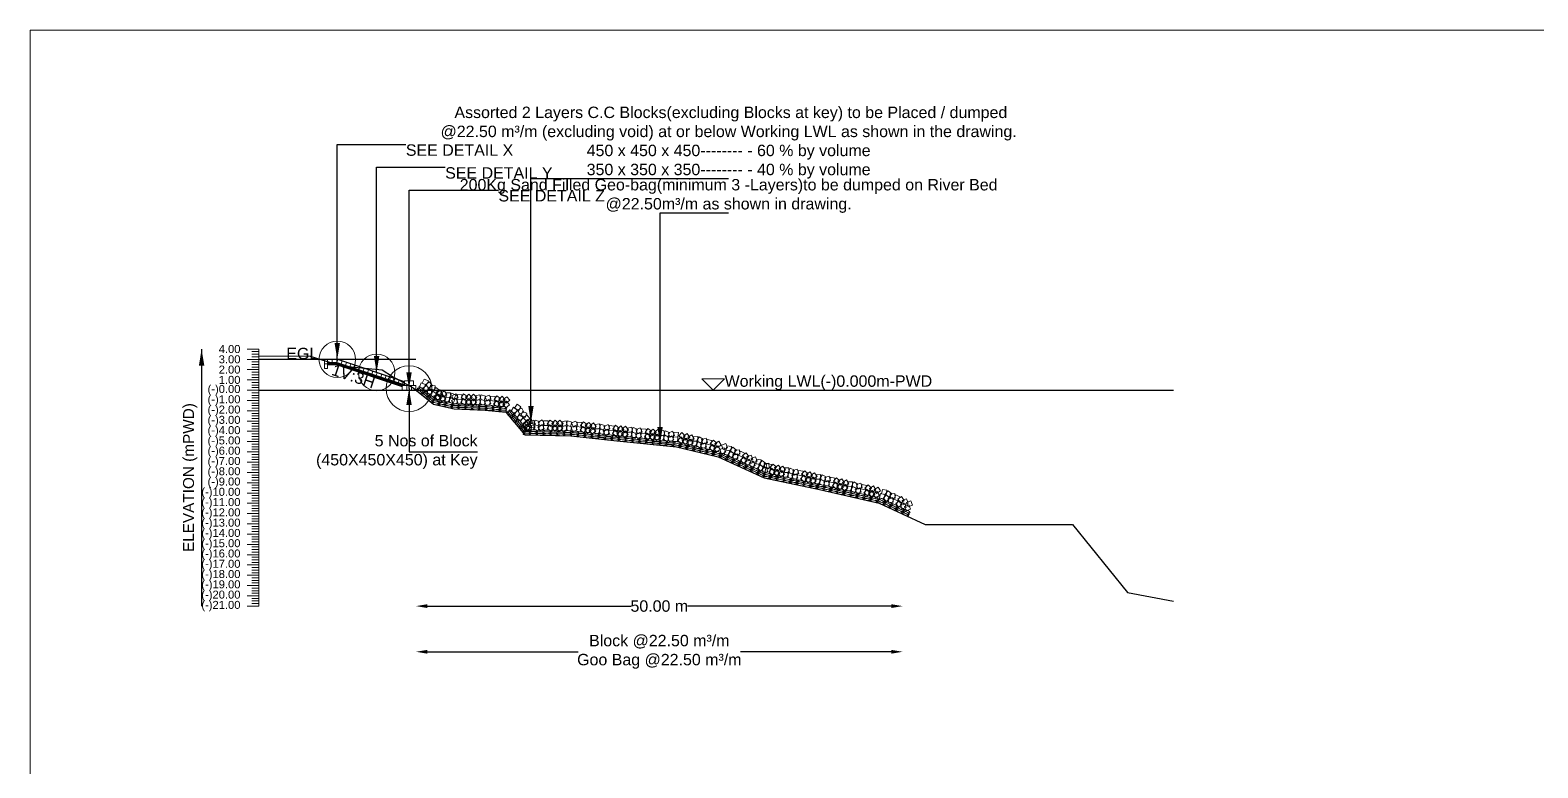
# Model space of a CAD drawing. Header units: inches. Extents: x 89000 to 845017, y -7071 to 0.
# Drawn here: x 415000 to 421595, y -3229 to 0 of the extents above; entities that cross this region are included whole.
import ezdxf

# ---------------------------------------------------------------- set-up
doc = ezdxf.new("R2010")
doc.units = ezdxf.units.IN
doc.header["$LTSCALE"] = 7
doc.header["$MEASUREMENT"] = 0
doc.header["$PDMODE"] = 3
for name, color, linetype, lineweight in [('Cross Section Labels', 7, 'Continuous', 9), ('Existing_Bed_Level for Xsection', 7, 'Continuous', 25), ('Long Section Labels', 7, 'Continuous', 9)]:
    doc.layers.add(name, color=color, linetype=linetype, lineweight=lineweight)
doc.styles.get("Standard").update_dxf_attribs({"font": 'arial.ttf'})
doc.dimstyles.new('Appron Lebeling Style', dxfattribs={"dimtxt": 50, "dimasz": 50, "dimexe": 0.18, "dimexo": 0.0625, "dimgap": 0.09, "dimtad": 0, "dimtih": 1, "dimtoh": 1, "dimdec": 4, "dimzin": 0, "dimdsep": 46, "dimtxsty": 'Standard', "dimcen": 0.09, "dimse1": 1, "dimse2": 1, "dimadec": 0, "dimazin": 0, "dimtfac": 1, "dimtdec": 4, "dimtofl": 0, "dimtmove": 0, "dimatfit": 3, "dimfxl": 1, "dimtolj": 1, "dimtzin": 0, "dimarcsym": 0})
doc.dimstyles.get("Standard").update_dxf_attribs({"dimtxt": 0.18, "dimasz": 0.18, "dimexe": 0.18, "dimexo": 0.0625, "dimgap": 0.09, "dimtad": 0, "dimtih": 1, "dimtoh": 1, "dimdec": 4, "dimzin": 0, "dimdsep": 46, "dimtxsty": 'Standard', "dimcen": 0.09, "dimadec": 0, "dimazin": 0, "dimtfac": 1, "dimtdec": 4, "dimtofl": 0, "dimtmove": 0, "dimatfit": 3, "dimfxl": 1, "dimtolj": 1, "dimtzin": 0, "dimarcsym": 0})

# ---------------------------------------------------------------- blocks, each defined once
blk = doc.blocks.new('*D299')
at = {"layer": 'Cross Section Labels', "color": 0, "lineweight": -2, "transparency": 16777216}
for p, q in [((416737.7, -2521.2), (417629.7, -2521.2)), ((418766.8, -2521.2), (417874.8, -2521.2))]:
    blk.add_line(p, q, dxfattribs=at)
at = {"layer": 'Cross Section Labels', "color": 0, "transparency": 16777216}
for points in [[(416737.7, -2512.8), (416737.7, -2529.5), (416687.7, -2521.2)], [(418766.8, -2512.8), (418766.8, -2529.5), (418816.8, -2521.2)]]:
    blk.add_solid(points, dxfattribs=at)
at = {"layer": 'Defpoints', "color": 0, "transparency": 16777216}
for p in [(416687.7, -1576.2), (418816.8, -2118.1), (418816.8, -2521.2)]:
    blk.add_point(p, dxfattribs=at)
at = {"layer": 'Cross Section Labels', "color": 0, "transparency": 16777216, "insert": (417752.2, -2521.2), "char_height": 50, "attachment_point": 5}
blk.add_mtext('\\A1;50.00 m', dxfattribs=at)
blk = doc.blocks.new('*D300')
at = {"layer": 'Cross Section Labels', "color": 0, "lineweight": -2, "transparency": 16777216}
for p, q in [((416737.7, -2721.2), (417396.6, -2721.2)), ((418766.8, -2721.2), (418107.9, -2721.2))]:
    blk.add_line(p, q, dxfattribs=at)
at = {"layer": 'Cross Section Labels', "color": 0, "transparency": 16777216}
for points in [[(416737.7, -2712.8), (416737.7, -2729.5), (416687.7, -2721.2)], [(418766.8, -2712.8), (418766.8, -2729.5), (418816.8, -2721.2)]]:
    blk.add_solid(points, dxfattribs=at)
at = {"layer": 'Defpoints', "color": 0, "transparency": 16777216}
for p in [(416687.7, -1576.2), (418816.8, -2118.1), (418816.8, -2721.2)]:
    blk.add_point(p, dxfattribs=at)
at = {"layer": 'Cross Section Labels', "color": 0, "transparency": 16777216, "insert": (417752.2, -2721.2), "char_height": 50, "attachment_point": 5}
blk.add_mtext('\\A1;Block @22.50 m³/m ^JGoo Bag @22.50 m³/m ', dxfattribs=at)

msp = doc.modelspace()

# ---------------------------------------------------------------- linework, layer by layer
at = {"layer": 'Cross Section Labels'}
for points in [[(415000, 0), (425000, 0), (425000, -7071), (415000, -7071)], [(417987.70057, -1576.15), (418037.70057, -1526.15), (417937.70057, -1526.15)]]:
    msp.add_lwpolyline(points, close=True, dxfattribs=at)
for centre, radius in [((416343.45057, -1441.15), 80), ((416515.57557, -1498.525), 80), ((416657.32557, -1569.4), 100)]:
    msp.add_circle(centre, radius, dxfattribs=at)
at = {"layer": 'Existing_Bed_Level for Xsection'}
for points in [[(416000, -1425.22), (416225.01656, -1426.57), (416360.02435, -1469.59), (416540.04598, -1487.41), (416585.04091, -1515.76), (416675.05377, -1566.16), (416765.06254, -1637.26), (416855.0754, -1658.41), (416990.08319, -1662.91), (417080.09196, -1671.91), (417163.96725, -1771.9), (417365.06359, -1776.4), (417566.19358, -1798), (417827.23317, -1824.55), (418009.36021, -1868.2), (418210.49538, -1959.55), (418452.53743, -2011.3), (418713.39978, -2070.25), (418914.58046, -2163.4), (419197.39407, -2163.4), (419398.52775, -2163.4), (419558.87087, -2163.4), (419800.82883, -2461.75), (420001.99301, -2500)], [(416687.70057, -1441.15), (416000, -1441.15)], [(416637.07557, -1539.025), (416345.5289, -1441.84278), (416343.45057, -1441.15), (416341.25982, -1441.15), (416300.75982, -1441.15)], [(416300.75982, -1454.65), (416341.25982, -1454.65), (416637.07557, -1553.25525)], [(416300.75982, -1459.15), (416340.52957, -1459.15), (416630.77957, -1555.9)], [(416300.75982, -1463.65), (416339.79932, -1463.65), (416626.95057, -1559.36708)], [(416000, -1576.15), (420001.99301, -1576.15)]]:
    msp.add_lwpolyline(points, dxfattribs=at)
at = {"layer": 'Long Section Labels'}
for points in [[(416000, -1396.15), (415950, -1396.15)], [(416000, -1441.15), (415950, -1441.15)], [(416000, -1407.4), (415970, -1407.4)], [(416000, -1418.65), (415970, -1418.65)], [(416000, -1429.9), (415970, -1429.9)], [(416000, -2521.15), (416000, -2476.15), (416000, -2431.15), (416000, -2386.15), (416000, -2341.15), (416000, -2296.15), (416000, -2251.15), (416000, -2206.15), (416000, -2161.15), (416000, -2116.15), (416000, -2071.15), (416000, -2026.15), (416000, -1981.15), (416000, -1936.15), (416000, -1891.15), (416000, -1846.15), (416000, -1801.15), (416000, -1756.15), (416000, -1711.15), (416000, -1666.15), (416000, -1621.15), (416000, -1576.15), (416000, -1531.15), (416000, -1486.15), (416000, -1441.15), (416000, -1396.15)], [(416000, -1486.15), (415950, -1486.15)], [(416000, -1452.4), (415970, -1452.4)], [(416000, -1463.65), (415970, -1463.65)], [(416000, -1474.9), (415970, -1474.9)], [(416000, -1497.4), (415970, -1497.4)], [(416000, -1508.65), (415970, -1508.65)], [(416000, -1531.15), (415950, -1531.15)], [(416000, -1576.15), (415950, -1576.15)], [(416000, -1519.9), (415970, -1519.9)], [(416000, -1542.4), (415970, -1542.4)], [(416000, -1553.65), (415970, -1553.65)], [(416000, -1564.9), (415970, -1564.9)], [(416000, -1621.15), (415950, -1621.15)], [(416000, -1587.4), (415970, -1587.4)], [(416000, -1598.65), (415970, -1598.65)], [(416000, -1609.9), (415970, -1609.9)], [(416000, -1632.4), (415970, -1632.4)], [(416000, -1643.65), (415970, -1643.65)], [(416000, -1666.15), (415950, -1666.15)], [(416000, -1711.15), (415950, -1711.15)], [(416000, -1654.9), (415970, -1654.9)], [(416000, -1677.4), (415970, -1677.4)], [(416000, -1688.65), (415970, -1688.65)], [(416000, -1699.9), (415970, -1699.9)], [(416000, -1756.15), (415950, -1756.15)], [(416000, -1722.4), (415970, -1722.4)], [(416000, -1733.65), (415970, -1733.65)], [(416000, -1744.9), (415970, -1744.9)], [(416000, -1767.4), (415970, -1767.4)], [(416000, -1778.65), (415970, -1778.65)], [(416000, -1801.15), (415950, -1801.15)], [(416000, -1846.15), (415950, -1846.15)], [(416000, -1789.9), (415970, -1789.9)], [(416000, -1812.4), (415970, -1812.4)], [(416000, -1823.65), (415970, -1823.65)], [(416000, -1834.9), (415970, -1834.9)], [(416000, -1891.15), (415950, -1891.15)], [(416000, -1857.4), (415970, -1857.4)], [(416000, -1868.65), (415970, -1868.65)], [(416000, -1879.9), (415970, -1879.9)], [(416000, -1902.4), (415970, -1902.4)], [(416000, -1936.15), (415950, -1936.15)], [(416000, -1913.65), (415970, -1913.65)], [(416000, -1924.9), (415970, -1924.9)], [(416000, -1947.4), (415970, -1947.4)], [(416000, -1958.65), (415970, -1958.65)], [(416000, -1969.9), (415970, -1969.9)], [(416000, -1981.15), (415950, -1981.15)], [(416000, -2026.15), (415950, -2026.15)], [(416000, -1992.4), (415970, -1992.4)], [(416000, -2003.65), (415970, -2003.65)], [(416000, -2014.9), (415970, -2014.9)], [(416000, -2037.4), (415970, -2037.4)], [(416000, -2071.15), (415950, -2071.15)], [(416000, -2048.65), (415970, -2048.65)], [(416000, -2059.9), (415970, -2059.9)], [(416000, -2082.4), (415970, -2082.4)], [(416000, -2093.65), (415970, -2093.65)], [(416000, -2104.9), (415970, -2104.9)], [(416000, -2116.15), (415950, -2116.15)], [(416000, -2161.15), (415950, -2161.15)], [(416000, -2127.4), (415970, -2127.4)], [(416000, -2138.65), (415970, -2138.65)], [(416000, -2149.9), (415970, -2149.9)], [(416000, -2172.4), (415970, -2172.4)], [(416000, -2206.15), (415950, -2206.15)], [(416000, -2183.65), (415970, -2183.65)], [(416000, -2194.9), (415970, -2194.9)], [(416000, -2217.4), (415970, -2217.4)], [(416000, -2228.65), (415970, -2228.65)], [(416000, -2239.9), (415970, -2239.9)], [(416000, -2251.15), (415950, -2251.15)], [(416000, -2296.15), (415950, -2296.15)], [(416000, -2262.4), (415970, -2262.4)], [(416000, -2273.65), (415970, -2273.65)], [(416000, -2284.9), (415970, -2284.9)], [(416000, -2307.4), (415970, -2307.4)], [(416000, -2341.15), (415950, -2341.15)], [(416000, -2318.65), (415970, -2318.65)], [(416000, -2329.9), (415970, -2329.9)], [(416000, -2352.4), (415970, -2352.4)], [(416000, -2363.65), (415970, -2363.65)], [(416000, -2386.15), (415950, -2386.15)], [(416000, -2431.15), (415950, -2431.15)], [(416000, -2374.9), (415970, -2374.9)], [(416000, -2397.4), (415970, -2397.4)], [(416000, -2408.65), (415970, -2408.65)], [(416000, -2419.9), (415970, -2419.9)], [(416000, -2476.15), (415950, -2476.15)], [(416000, -2442.4), (415970, -2442.4)], [(416000, -2453.65), (415970, -2453.65)], [(416000, -2464.9), (415970, -2464.9)], [(416000, -2487.4), (415970, -2487.4)], [(416000, -2498.65), (415970, -2498.65)], [(416000, -2521.15), (415950, -2521.15)], [(416000, -2509.9), (415970, -2509.9)]]:
    msp.add_lwpolyline(points, dxfattribs=at)
for points in [[(416300.75982, -1441.15), (416287.25982, -1441.15), (416287.25982, -1461.4), (416300.75982, -1461.4)], [(416321.00982, -1441.15), (416300.75982, -1441.15), (416300.75982, -1454.65), (416321.00982, -1454.65)], [(416341.25982, -1441.15), (416321.00982, -1441.15), (416321.00982, -1454.65), (416341.25982, -1454.65)], [(416364.73973, -1448.24639), (416345.5289, -1441.84278), (416341.25982, -1454.65), (416360.47066, -1461.05361)], [(416383.95057, -1454.65), (416364.73973, -1448.24639), (416360.47066, -1461.05361), (416379.68149, -1467.45722)], [(416300.75982, -1461.4), (416287.25982, -1461.4), (416287.25982, -1481.65), (416300.75982, -1481.65)], [(416403.16141, -1461.05361), (416383.95057, -1454.65), (416379.68149, -1467.45722), (416398.89233, -1473.86084)], [(416422.37224, -1467.45722), (416403.16141, -1461.05361), (416398.89233, -1473.86084), (416418.10317, -1480.26445)], [(416441.58308, -1473.86084), (416422.37224, -1467.45722), (416418.10317, -1480.26445), (416437.314, -1486.66806)], [(416460.79392, -1480.26445), (416441.58308, -1473.86084), (416437.314, -1486.66806), (416456.52484, -1493.07167)], [(416480.00475, -1486.66806), (416460.79392, -1480.26445), (416456.52484, -1493.07167), (416475.73568, -1499.47529)], [(416499.21559, -1493.07167), (416480.00475, -1486.66806), (416475.73568, -1499.47529), (416494.94652, -1505.8789)], [(416518.42643, -1499.47529), (416499.21559, -1493.07167), (416494.94652, -1505.8789), (416514.15735, -1512.28251)], [(416537.63726, -1505.8789), (416518.42643, -1499.47529), (416514.15735, -1512.28251), (416533.36819, -1518.68612)], [(416556.8481, -1512.28251), (416537.63726, -1505.8789), (416533.36819, -1518.68612), (416552.57903, -1525.08973)], [(416576.05894, -1518.68612), (416556.8481, -1512.28251), (416552.57903, -1525.08973), (416571.78986, -1531.49335)], [(416595.26977, -1525.08973), (416576.05894, -1518.68612), (416571.78986, -1531.49335), (416591.0007, -1537.89696)], [(416614.48061, -1531.49335), (416595.26977, -1525.08973), (416591.0007, -1537.89696), (416610.21154, -1544.30057)], [(416633.69145, -1537.89696), (416614.48061, -1531.49335), (416610.21154, -1544.30057), (416629.42237, -1550.70418)], [(416647.20057, -1555.9), (416626.95057, -1555.9), (416626.95057, -1576.15), (416647.20057, -1576.15)], [(416657.32557, -1535.65), (416637.07557, -1535.65), (416637.07557, -1555.9), (416657.32557, -1555.9)], [(416667.45057, -1555.9), (416647.20057, -1555.9), (416647.20057, -1576.15), (416667.45057, -1576.15)], [(416677.57557, -1535.65), (416657.32557, -1535.65), (416657.32557, -1555.9), (416677.57557, -1555.9)], [(416687.70057, -1555.9), (416667.45057, -1555.9), (416667.45057, -1576.15), (416687.70057, -1576.15)], [(416729.45135, -1551.17613), (416710.85205, -1543.16811), (416702.84403, -1561.76742), (416721.44333, -1569.77543)], [(416742.00355, -1535.28573), (416723.40424, -1527.27771), (416715.39622, -1545.87701), (416733.99553, -1553.88503)], [(416746.20639, -1571.09532), (416734.10945, -1554.85567), (416717.86979, -1566.95261), (416729.96674, -1583.19227)], [(416758.75859, -1555.20492), (416746.66164, -1538.96526), (416730.42199, -1551.06221), (416742.51893, -1567.30186)], [(416759.41507, -1573.0269), (416739.37924, -1570.08959), (416736.44192, -1590.12542), (416756.47775, -1593.06274)], [(416771.96726, -1557.1365), (416751.93143, -1554.19918), (416748.99411, -1574.23502), (416769.02995, -1577.17233)], [(416778.0402, -1592.45925), (416762.14979, -1579.90706), (416749.5976, -1595.79746), (416765.488, -1608.34966)], [(416790.59239, -1576.56885), (416774.70199, -1564.01665), (416762.14979, -1579.90706), (416778.0402, -1592.45925)], [(416792.99017, -1574.33595), (416775.77137, -1584.99312), (416786.42854, -1602.21192), (416803.64734, -1591.55475)], [(416805.41544, -1596.44744), (416797.91878, -1577.6362), (416779.10755, -1585.13286), (416786.60421, -1603.9441)], [(416823.36309, -1596.17557), (416812.69221, -1578.96526), (416795.4819, -1589.63614), (416806.15278, -1606.84645)], [(416792.86325, -1612.33784), (416785.36659, -1593.5266), (416766.55535, -1601.02326), (416774.05201, -1619.8345)], [(416788.35825, -1594.04908), (416771.13944, -1604.70625), (416781.79661, -1621.92506), (416799.01542, -1611.26789)], [(416818.73116, -1615.88871), (416808.06028, -1598.6784), (416790.84997, -1609.34928), (416801.52085, -1626.55959)], [(416834.30772, -1606.81481), (416814.06759, -1607.4469), (416814.69969, -1627.68704), (416834.93982, -1627.05494)], [(416838.93965, -1587.10167), (416818.69951, -1587.73377), (416819.33161, -1607.9739), (416839.57175, -1607.3418)], [(416857.92708, -1617.75241), (416840.08641, -1608.1726), (416830.5066, -1626.01328), (416848.34727, -1635.59309)], [(416862.55901, -1598.03928), (416844.71833, -1588.45947), (416835.13852, -1606.30014), (416852.9792, -1615.87995)], [(416861.6736, -1611.70009), (416843.80332, -1621.22457), (416853.32779, -1639.09485), (416871.19807, -1629.57037)], [(416862.34819, -1591.46133), (416844.47791, -1600.98581), (416854.00238, -1618.85609), (416871.87266, -1609.33161)], [(416888.19613, -1616.28997), (416867.95737, -1615.61538), (416867.28278, -1635.85414), (416887.52154, -1636.52873)], [(416888.87072, -1596.05121), (416868.63196, -1595.37662), (416867.95737, -1615.61538), (416888.19613, -1616.28997)], [(416911.92306, -1623.49509), (416894.72667, -1612.8018), (416884.03337, -1629.99819), (416901.22977, -1640.69149)], [(416912.59765, -1603.25633), (416895.40125, -1592.56304), (416884.70796, -1609.75943), (416901.90435, -1620.45273)], [(416918.69968, -1613.11046), (416903.9062, -1626.93853), (416917.73428, -1641.732), (416932.52775, -1627.90393)], [(416919.37427, -1592.8717), (416904.58079, -1606.69977), (416918.40886, -1621.49324), (416933.20234, -1607.66517)], [(416952.76689, -1628.56712), (416938.92705, -1613.78466), (416924.14459, -1627.62451), (416937.98443, -1642.40697)], [(416953.44148, -1608.32836), (416939.60163, -1593.5459), (416924.81917, -1607.38575), (416938.65902, -1622.16821)], [(416966.26064, -1616.61373), (416946.53782, -1621.20426), (416951.12836, -1640.92708), (416970.85117, -1636.33655)], [(416966.93523, -1596.37497), (416947.21241, -1600.9655), (416951.80294, -1620.68832), (416971.52576, -1616.09778)], [(416991.56677, -1622.70514), (416972.19341, -1616.81148), (416966.29975, -1636.18484), (416985.67311, -1642.0785)], [(416992.24136, -1602.46638), (416972.868, -1596.57271), (416966.97433, -1615.94608), (416986.3477, -1621.83974)], [(417006.39749, -1617.4036), (416987.93513, -1625.72247), (416996.25401, -1644.18483), (417014.71637, -1635.86596)], [(417008.41224, -1597.25407), (416989.94988, -1605.57295), (416998.26876, -1624.03531), (417016.73112, -1615.71643)], [(417032.55741, -1623.74159), (417012.40789, -1621.72683), (417010.39313, -1641.87635), (417030.54265, -1643.89111)], [(417034.57216, -1603.59206), (417014.42264, -1601.57731), (417012.40789, -1621.72683), (417032.55741, -1623.74159)], [(417055.75451, -1632.50375), (417039.30482, -1620.69401), (417027.49507, -1637.1437), (417043.94477, -1648.95345)], [(417057.76927, -1612.35423), (417041.31957, -1600.54449), (417029.50983, -1616.99418), (417045.95952, -1628.80392)], [(417063.20464, -1622.59119), (417047.52702, -1635.40816), (417060.34399, -1651.08578), (417076.02161, -1638.2688)], [(417065.21939, -1602.44166), (417049.54178, -1615.25864), (417062.35875, -1630.93626), (417078.03637, -1618.11928)], [(417096.17227, -1640.27221), (417083.34281, -1624.60481), (417067.67541, -1637.43426), (417080.50486, -1653.10167)], [(417098.18702, -1620.12269), (417085.35757, -1604.45529), (417069.69016, -1617.28474), (417082.51962, -1632.95215)], [(417147.11962, -1649.54366), (417130.53126, -1637.92951), (417118.9171, -1654.51787), (417135.50547, -1666.13203)], [(417131.60522, -1662.55772), (417115.01685, -1650.94356), (417103.4027, -1667.53193), (417119.99106, -1679.14608)], [(417143.97165, -1685.46136), (417135.42014, -1667.10559), (417117.06437, -1675.6571), (417125.61588, -1694.01287)], [(417156.51396, -1690.03198), (417137.49041, -1683.09174), (417130.55017, -1702.1153), (417149.57373, -1709.05553)], [(417159.48606, -1672.44731), (417150.93455, -1654.09154), (417132.57878, -1662.64304), (417141.13029, -1680.99881)], [(417170.81036, -1712.83822), (417157.7963, -1697.32381), (417142.28189, -1710.33787), (417155.29595, -1725.85228)], [(417172.02837, -1677.01792), (417153.00482, -1670.07769), (417146.06458, -1689.10124), (417165.08814, -1696.04148)], [(417186.32476, -1699.82416), (417173.31071, -1684.30976), (417157.7963, -1697.32381), (417170.81036, -1712.83822)], [(417189.24628, -1719.12163), (417175.24547, -1704.49153), (417160.61537, -1718.49235), (417174.61619, -1733.12244)], [(417196.8076, -1722.29617), (417193.28236, -1702.35538), (417173.34157, -1705.88062), (417176.86681, -1725.82141)], [(417202.60839, -1707.02125), (417182.937, -1711.82738), (417187.74313, -1731.49877), (417207.41452, -1726.69264)], [(417227.97968, -1712.83532), (417208.54297, -1707.15405), (417202.86171, -1726.59076), (417222.29842, -1732.27203)], [(417239.68836, -1706.42384), (417221.9234, -1716.14334), (417231.64289, -1733.9083), (417249.40785, -1724.1888)], [(417266.25954, -1710.72314), (417246.01461, -1710.27012), (417245.56158, -1730.51505), (417265.80651, -1730.96808)], [(417290.06391, -1717.66814), (417272.7515, -1707.1637), (417262.24707, -1724.47611), (417279.55947, -1734.98054)], [(417296.72646, -1707.20995), (417282.08522, -1721.19911), (417296.07438, -1735.84035), (417310.71562, -1721.85119)], [(417330.96081, -1722.29282), (417316.95999, -1707.66272), (417302.3299, -1721.66354), (417316.33071, -1736.29363)], [(417344.32292, -1710.19245), (417324.65152, -1714.99858), (417329.45765, -1734.66997), (417349.12904, -1729.86384)], [(417369.6942, -1716.00651), (417350.25749, -1710.32525), (417344.57623, -1729.76196), (417364.01294, -1735.44322)], [(417386.99003, -1711.21482), (417368.46724, -1719.39826), (417376.65067, -1737.92105), (417395.17347, -1729.73762)], [(417181.2932, -1735.31023), (417177.76796, -1715.36944), (417157.82716, -1718.89468), (417161.3524, -1738.83547)], [(417188.79326, -1739.36656), (417174.79244, -1724.73646), (417160.16235, -1738.73728), (417174.16316, -1753.36737)], [(417193.54824, -1733.4189), (417173.37628, -1731.64285), (417171.60023, -1751.81482), (417191.7722, -1753.59087)], [(417202.15536, -1727.26619), (417182.48397, -1732.07231), (417187.2901, -1751.74371), (417206.96149, -1746.93758)], [(417209.06265, -1720.40485), (417188.89069, -1718.6288), (417187.11464, -1738.80076), (417207.2866, -1740.57681)], [(417227.52665, -1733.08025), (417208.08994, -1727.39899), (417202.40868, -1746.8357), (417221.84539, -1752.51696)], [(417239.23533, -1726.66877), (417221.47037, -1736.38827), (417231.18987, -1754.15323), (417248.95483, -1744.43373)], [(417265.80651, -1730.96808), (417245.56158, -1730.51505), (417245.10855, -1750.75998), (417265.35348, -1751.21301)], [(417289.61088, -1737.91307), (417272.29848, -1727.40864), (417261.79404, -1744.72104), (417279.10645, -1755.22548)], [(417296.27343, -1727.45488), (417281.63219, -1741.44404), (417295.62135, -1756.08528), (417310.26259, -1742.09612)], [(417330.50778, -1742.53775), (417316.50696, -1727.90766), (417301.87687, -1741.90847), (417315.87769, -1756.53857)], [(417343.86989, -1730.43738), (417324.1985, -1735.24351), (417329.00463, -1754.9149), (417348.67602, -1750.10877)], [(417369.24118, -1736.25144), (417349.80447, -1730.57018), (417344.1232, -1750.00689), (417363.55991, -1755.68815)], [(417384.82775, -1731.34905), (417366.30496, -1739.53248), (417374.48839, -1758.05528), (417393.01119, -1749.87184)], [(417410.94055, -1737.87847), (417390.80632, -1735.71619), (417388.64404, -1755.85042), (417408.77827, -1758.0127)], [(417413.10283, -1717.74424), (417392.9686, -1715.58196), (417390.80632, -1735.71619), (417410.94055, -1737.87847)], [(417434.07286, -1746.8103), (417417.7101, -1734.88039), (417405.78019, -1751.24315), (417422.14295, -1763.17305)], [(417436.23513, -1726.67607), (417419.87238, -1714.74616), (417407.94247, -1731.10892), (417424.30523, -1743.03883)], [(417441.59538, -1736.95256), (417425.82431, -1749.65437), (417438.52612, -1765.42544), (417454.29719, -1752.72363)], [(417443.75766, -1716.81834), (417427.98659, -1729.52015), (417440.6884, -1745.29121), (417456.45947, -1732.58941)], [(417474.43263, -1754.87458), (417461.71827, -1739.11363), (417445.95732, -1751.82799), (417458.67168, -1767.58894)], [(417476.59491, -1734.74035), (417463.88055, -1718.9794), (417448.1196, -1731.69376), (417460.83396, -1747.45471)], [(417488.76952, -1743.9467), (417468.76234, -1747.07324), (417471.88888, -1767.08042), (417491.89606, -1763.95389)], [(417490.9318, -1723.81248), (417470.92462, -1726.93901), (417474.05116, -1746.94619), (417494.05834, -1743.81966)], [(417513.55871, -1751.88406), (417494.67165, -1744.58055), (417487.36814, -1763.46762), (417506.2552, -1770.77113)], [(417515.72099, -1731.74984), (417496.83393, -1724.44633), (417489.53042, -1743.33339), (417508.41748, -1750.6369)], [(417525.76733, -1746.48501), (417507.24454, -1754.66844), (417515.42797, -1773.19123), (417533.95077, -1765.0078)], [(417527.92961, -1726.35078), (417509.40682, -1734.53422), (417517.59025, -1753.05701), (417536.11305, -1744.87358)], [(417551.88013, -1753.01443), (417531.7459, -1750.85215), (417529.58362, -1770.98637), (417549.71785, -1773.14865)], [(417554.04241, -1732.8802), (417533.90818, -1730.71792), (417531.7459, -1750.85215), (417551.88013, -1753.01443)], [(417575.01244, -1761.94625), (417558.64968, -1750.01635), (417546.71977, -1766.37911), (417563.08253, -1778.30901)], [(417577.17472, -1741.81203), (417560.81196, -1729.88212), (417548.88205, -1746.24488), (417565.24481, -1758.17479)], [(417582.27654, -1751.99736), (417566.57714, -1764.78765), (417579.36743, -1780.48704), (417595.06683, -1767.69676)], [(417584.32557, -1731.85129), (417568.62617, -1744.64158), (417581.41646, -1760.34098), (417597.11586, -1747.55069)], [(417615.21405, -1769.73444), (417602.41126, -1754.04524), (417586.72206, -1766.84802), (417599.52484, -1782.53723)], [(417617.26308, -1749.58838), (417604.46029, -1733.89917), (417588.77109, -1746.70196), (417601.57387, -1762.39116)], [(417629.48927, -1758.72613), (417609.49998, -1761.96511), (417612.73897, -1781.9544), (417632.72825, -1778.71541)], [(417631.5383, -1738.58006), (417611.54901, -1741.81905), (417614.788, -1761.80833), (417634.77728, -1758.56935)], [(417654.3227, -1766.52397), (417635.39486, -1759.32678), (417628.19767, -1778.25461), (417647.1255, -1785.45181)], [(417656.37173, -1746.37791), (417637.44389, -1739.18071), (417630.2467, -1758.10855), (417649.17453, -1765.30574)], [(417666.50076, -1761.05635), (417648.02428, -1769.34381), (417656.31174, -1787.8203), (417674.78822, -1779.53284)], [(417668.54979, -1740.91029), (417650.07331, -1749.19774), (417658.36077, -1767.67423), (417676.83725, -1759.38677)], [(417692.64986, -1767.43884), (417672.5038, -1765.38981), (417670.45477, -1785.53587), (417690.60083, -1787.5849)], [(417694.69889, -1747.29277), (417674.55283, -1745.24374), (417672.5038, -1765.38981), (417692.64986, -1767.43884)], [(417715.83203, -1776.24045), (417699.40245, -1764.40274), (417687.56474, -1780.83232), (417703.99432, -1792.67003)], [(417717.88106, -1756.09438), (417701.45148, -1744.25667), (417689.61377, -1760.68625), (417706.04335, -1772.52396)], [(417723.299, -1766.34057), (417707.59961, -1779.13086), (417720.38989, -1794.83026), (417736.08929, -1782.03997)], [(417725.34803, -1746.19451), (417709.64864, -1758.98479), (417722.43892, -1774.68419), (417738.13832, -1761.8939)], [(417756.23651, -1784.07766), (417743.43372, -1768.38845), (417727.74452, -1781.19123), (417740.5473, -1796.88044)], [(417758.28554, -1763.93159), (417745.48276, -1748.24238), (417729.79355, -1761.04517), (417742.59633, -1776.73437)], [(417770.51173, -1773.06934), (417750.52245, -1776.30833), (417753.76143, -1796.29761), (417773.75071, -1793.05863)], [(417772.56076, -1752.92328), (417752.57148, -1756.16226), (417755.81046, -1776.15154), (417775.79974, -1772.91256)], [(417795.34516, -1780.86719), (417776.41733, -1773.66999), (417769.22013, -1792.59783), (417788.14797, -1799.79502)], [(417797.39419, -1760.72112), (417778.46636, -1753.52393), (417771.26916, -1772.45176), (417790.197, -1779.64895)], [(417807.52322, -1775.39956), (417789.04674, -1783.68702), (417797.3342, -1802.16351), (417815.81068, -1793.87605)], [(417809.57226, -1755.2535), (417791.09577, -1763.54096), (417799.38323, -1782.01744), (417817.85971, -1773.72998)], [(417833.67233, -1781.78205), (417813.52626, -1779.73302), (417811.47723, -1799.87908), (417831.6233, -1801.92811)], [(417835.72136, -1761.63598), (417815.57529, -1759.58695), (417813.52626, -1779.73302), (417833.67233, -1781.78205)], [(417865.84261, -1775.14884), (417851.14002, -1761.22417), (417837.21535, -1775.92675), (417851.91793, -1789.85142)], [(417874.56412, -1766.33417), (417857.29806, -1776.9146), (417867.87848, -1794.18066), (417885.14455, -1783.60023)], [(417904.83953, -1788.30876), (417894.24536, -1771.05113), (417876.98772, -1781.6453), (417887.5819, -1798.90294)], [(417920.45632, -1779.30427), (417900.21358, -1779.84628), (417900.75559, -1800.08903), (417920.99833, -1799.54702)], [(417944.02677, -1790.3469), (417926.22891, -1780.68777), (417916.56979, -1798.48564), (417934.36765, -1808.14476)], [(417861.12299, -1794.84116), (417846.4204, -1780.91649), (417832.49573, -1795.61908), (417847.19832, -1809.54375)], [(417869.8445, -1786.02649), (417852.57844, -1796.60692), (417863.15887, -1813.87299), (417880.42493, -1803.29256)], [(417900.11992, -1808.00109), (417889.52574, -1790.74345), (417872.26811, -1801.33763), (417882.86228, -1818.59526)], [(417915.73671, -1798.9966), (417895.49396, -1799.53861), (417896.03597, -1819.78135), (417916.27871, -1819.23934)], [(417939.30715, -1810.03922), (417921.50929, -1800.3801), (417911.85017, -1818.17796), (417929.64803, -1827.83708)], [(417952.10603, -1806.24594), (417932.68872, -1811.99317), (417938.43595, -1831.41048), (417957.85326, -1825.66325)], [(417956.82565, -1786.55362), (417937.40834, -1792.30084), (417943.15557, -1811.71815), (417962.57288, -1805.97092)], [(417977.16929, -1816.06147), (417957.47696, -1811.34186), (417952.75734, -1831.03418), (417972.44967, -1835.7538)], [(417981.88891, -1796.36915), (417962.19658, -1791.64953), (417957.47696, -1811.34186), (417977.16929, -1816.06147)], [(417998.96927, -1827.87849), (417984.26668, -1813.95382), (417970.34201, -1828.6564), (417985.0446, -1842.58107)], [(418003.68889, -1808.18616), (417988.9863, -1794.26149), (417975.06163, -1808.96408), (417989.76422, -1822.88875)], [(418007.69079, -1819.06382), (417990.42472, -1829.64425), (418001.00515, -1846.91031), (418018.27122, -1836.32988)], [(418012.4104, -1799.37149), (417995.14434, -1809.95192), (418005.72477, -1827.21798), (418022.99083, -1816.63755)], [(418042.60423, -1846.96583), (418035.48056, -1828.0102), (418016.52493, -1835.13386), (418023.6486, -1854.08949)], [(418050.97803, -1828.52832), (418043.85437, -1809.57269), (418024.89874, -1816.69635), (418032.0224, -1835.65198)], [(418059.64695, -1841.09128), (418039.66972, -1837.77879), (418036.35723, -1857.75602), (418056.33446, -1861.06851)], [(418068.02076, -1822.65376), (418048.04352, -1819.34128), (418044.73104, -1839.31851), (418064.70827, -1842.631)], [(418080.69109, -1856.40956), (418065.05171, -1843.54597), (418052.18811, -1859.18535), (418067.8275, -1872.04895)], [(418089.0649, -1837.97204), (418073.42551, -1825.10845), (418060.56192, -1840.74784), (418076.20131, -1853.61143)], [(418102.35126, -1836.67865), (418082.19583, -1838.63341), (418084.15059, -1858.78884), (418104.30602, -1856.83408)], [(418125.09409, -1851.0757), (418106.65658, -1842.7019), (418098.28278, -1861.13941), (418116.72029, -1869.51321)], [(418093.97745, -1855.11617), (418073.82202, -1857.07093), (418075.77678, -1877.22636), (418095.93221, -1875.2716)], [(418116.72029, -1869.51321), (418098.28278, -1861.13941), (418089.90897, -1879.57692), (418108.34648, -1887.95073)], [(418135.87911, -1885.25553), (418124.0888, -1868.7919), (418107.62517, -1880.58221), (418119.41548, -1897.04584)], [(418144.25292, -1866.81802), (418132.46261, -1850.35439), (418115.99898, -1862.1447), (418127.78929, -1878.60833)], [(418146.11602, -1878.25775), (418127.15472, -1885.36631), (418134.26329, -1904.32761), (418153.22459, -1897.21904)], [(418154.48983, -1859.82023), (418135.52853, -1866.9288), (418142.6371, -1885.8901), (418161.59839, -1878.78153)], [(418171.66682, -1905.58247), (418164.54315, -1886.62684), (418145.58752, -1893.7505), (418152.71119, -1912.70613)], [(418180.04062, -1887.14495), (418172.91696, -1868.18932), (418153.96133, -1875.31299), (418161.08499, -1894.26862)], [(418188.70954, -1899.70792), (418168.73231, -1896.39543), (418165.41982, -1916.37266), (418185.39706, -1919.68515)], [(418197.08335, -1881.2704), (418177.10611, -1877.95791), (418173.79363, -1897.93515), (418193.77086, -1901.24764)], [(418209.75369, -1915.0262), (418194.1143, -1902.1626), (418181.2507, -1917.80199), (418196.89009, -1930.66559)], [(418218.12749, -1896.58868), (418202.4881, -1883.72509), (418189.62451, -1899.36448), (418205.2639, -1912.22807)], [(418231.41385, -1895.29529), (418211.25842, -1897.25005), (418213.21318, -1917.40548), (418233.36861, -1915.45072)], [(418242.47477, -1901.50334), (418222.67232, -1897.26946), (418218.43844, -1917.07191), (418238.24089, -1921.30578)], [(418264.55878, -1912.78063), (418249.51818, -1899.22177), (418235.95932, -1914.26237), (418250.99992, -1927.82123)], [(418273.06087, -1903.75413), (418256.06024, -1914.756), (418267.06211, -1931.75663), (418284.06274, -1920.75476)], [(418303.86757, -1924.97749), (418292.85216, -1907.98562), (418275.8603, -1919.00103), (418286.87571, -1935.99289)], [(418223.04004, -1913.7328), (418202.88461, -1915.68756), (418204.83937, -1935.843), (418224.9948, -1933.88824)], [(418238.24089, -1921.30578), (418218.43844, -1917.07191), (418214.20457, -1936.87435), (418234.00701, -1941.10823)], [(418260.3249, -1932.58308), (418245.2843, -1919.02421), (418231.72544, -1934.06481), (418246.76604, -1947.62368)], [(418268.82699, -1923.55657), (418251.82637, -1934.55844), (418262.82824, -1951.55907), (418279.82886, -1940.5572)], [(418299.63369, -1944.77993), (418288.61829, -1927.78807), (418271.62643, -1938.80347), (418282.64183, -1955.79533)], [(418315.0243, -1935.39409), (418294.80101, -1936.43378), (418295.8407, -1956.65707), (418316.064, -1955.61738)], [(418319.25818, -1915.59164), (418299.03489, -1916.63134), (418300.07458, -1936.85463), (418320.29787, -1935.81493)], [(418338.8592, -1945.85368), (418320.82917, -1936.6352), (418311.61069, -1954.66523), (418329.64072, -1963.88371)], [(418343.09308, -1926.05123), (418325.06305, -1916.83276), (418315.84457, -1934.86279), (418333.8746, -1944.08127)], [(418351.56091, -1941.74677), (418332.29083, -1947.96981), (418338.51386, -1967.2399), (418357.78395, -1961.01686)], [(418355.79479, -1921.94433), (418336.5247, -1928.16737), (418342.74774, -1947.43745), (418362.01783, -1941.21442)], [(418376.85799, -1950.94293), (418357.05555, -1946.70905), (418352.82167, -1966.5115), (418372.62412, -1970.74537)], [(418381.09187, -1931.14049), (418361.28943, -1926.90661), (418357.05555, -1946.70905), (418376.85799, -1950.94293)], [(418398.94201, -1962.22022), (418383.90141, -1948.66136), (418370.34254, -1963.70196), (418385.38315, -1977.26082)], [(418403.17589, -1942.41778), (418388.13529, -1928.85891), (418374.57642, -1943.89952), (418389.61702, -1957.45838)], [(418407.4441, -1953.19372), (418390.44347, -1964.19559), (418401.44534, -1981.19622), (418418.44597, -1970.19435)], [(418411.67798, -1933.39127), (418394.67735, -1944.39315), (418405.67922, -1961.39377), (418422.67985, -1950.3919)], [(418438.2508, -1974.41707), (418427.23539, -1957.42521), (418410.24353, -1968.44062), (418421.25894, -1985.43248)], [(418442.48468, -1954.61463), (418431.46927, -1937.62277), (418414.47741, -1948.63817), (418425.49281, -1965.63004)], [(418453.64141, -1965.03123), (418433.41811, -1966.07092), (418434.45781, -1986.29422), (418454.6811, -1985.25452)], [(418457.87528, -1945.22879), (418437.65199, -1946.26848), (418438.69169, -1966.49177), (418458.91498, -1965.45208)], [(418477.8905, -1975.78287), (418459.96874, -1966.35562), (418450.54149, -1984.27738), (418468.46325, -1993.70463)], [(418482.35406, -1956.03093), (418464.4323, -1946.60368), (418455.00506, -1964.52544), (418472.92682, -1973.95269)], [(418490.63905, -1971.82375), (418471.29799, -1977.82257), (418477.29681, -1997.16363), (418496.63787, -1991.16481)], [(418495.10261, -1952.07181), (418475.76156, -1958.07063), (418481.76038, -1977.41169), (418501.10144, -1971.41287)], [(418515.82762, -1981.31307), (418496.07568, -1976.8495), (418491.61212, -1996.60144), (418511.36405, -2001.06501)], [(418520.29119, -1961.56113), (418500.53925, -1957.09757), (418496.07568, -1976.8495), (418515.82762, -1981.31307)], [(418542.24275, -1973.09414), (418527.36063, -1959.36151), (418513.628, -1974.24364), (418528.51012, -1987.97626)], [(418550.84909, -1964.16698), (418533.72184, -1974.97067), (418544.52553, -1992.09793), (418561.65278, -1981.29423)], [(418581.40724, -1985.74668), (418570.58991, -1968.62804), (418553.47127, -1979.44536), (418564.28859, -1996.56401)], [(418596.90581, -1976.54021), (418576.67181, -1977.34497), (418577.47657, -1997.57897), (418597.71057, -1996.77421)], [(418620.61763, -1987.2759), (418602.69587, -1977.84865), (418593.26862, -1995.77041), (418611.19038, -2005.19766)], [(418537.77918, -1992.84608), (418522.89706, -1979.11345), (418509.16443, -1993.99557), (418524.04656, -2007.7282)], [(418546.38552, -1983.91892), (418529.25827, -1994.72261), (418540.06196, -2011.84986), (418557.18922, -2001.04617)], [(418576.94367, -2005.49862), (418566.12634, -1988.37998), (418549.0077, -1999.1973), (418559.82503, -2016.31595)], [(418592.44224, -1996.29215), (418572.20824, -1997.09691), (418573.013, -2017.33091), (418593.247, -2016.52615)], [(418616.15406, -2007.02784), (418598.2323, -1997.60059), (418588.80506, -2015.52235), (418606.72682, -2024.9496)], [(418628.90261, -2003.06872), (418609.56155, -2009.06755), (418615.56038, -2028.40861), (418634.90144, -2022.40978)], [(418633.36618, -1983.31678), (418614.02512, -1989.31561), (418620.02395, -2008.65667), (418639.36501, -2002.65784)], [(418654.09119, -2012.55805), (418634.33925, -2008.09448), (418629.87568, -2027.84642), (418649.62762, -2032.30998)], [(418658.55476, -1992.80611), (418638.80282, -1988.34254), (418634.33925, -2008.09448), (418654.09119, -2012.55805)], [(418676.04275, -2024.09105), (418661.16062, -2010.35843), (418647.428, -2025.24055), (418662.31012, -2038.97317)], [(418680.50631, -2004.33911), (418665.62419, -1990.60649), (418651.89157, -2005.48861), (418666.77369, -2019.22123)], [(418684.64909, -2015.1639), (418667.52184, -2025.96759), (418678.32553, -2043.09484), (418695.45278, -2032.29115)], [(418689.11266, -1995.41196), (418671.98541, -2006.21565), (418682.7891, -2023.3429), (418699.91635, -2012.53921)], [(418715.20724, -2036.74359), (418704.38991, -2019.62495), (418687.27127, -2030.44228), (418698.08859, -2047.56092)], [(418719.6708, -2016.99165), (418708.85348, -1999.87301), (418691.73483, -2010.69034), (418702.55216, -2027.80898)], [(418739.28208, -2032.11871), (418719.32959, -2028.66033), (418715.8712, -2048.61282), (418735.8237, -2052.07121)], [(418747.7904, -2013.74288), (418727.8379, -2010.2845), (418724.37952, -2030.237), (418744.33201, -2033.69538)], [(418760.21372, -2047.59036), (418744.66875, -2034.61283), (418731.69122, -2050.1578), (418747.23619, -2063.13533)], [(418768.72204, -2029.21454), (418753.17707, -2016.237), (418740.19953, -2031.78197), (418755.74451, -2044.75951)], [(418782.01749, -2028.01827), (418761.84832, -2029.82569), (418763.65574, -2049.99487), (418783.82492, -2048.18745)], [(418804.65452, -2042.58112), (418786.27869, -2034.07281), (418777.77037, -2052.44864), (418796.1462, -2060.95695)], [(418823.69779, -2058.46303), (418812.0281, -2041.91368), (418795.47876, -2053.58337), (418807.14844, -2070.13271)], [(418773.50918, -2046.3941), (418753.34, -2048.20152), (418755.14742, -2068.3707), (418775.3166, -2066.56327)], [(418796.1462, -2060.95695), (418777.77037, -2052.44864), (418769.26206, -2070.82447), (418787.63789, -2079.33278)], [(418815.18948, -2076.83885), (418803.51979, -2060.28951), (418786.97044, -2071.9592), (418798.64013, -2088.50854)], [(418825.47725, -2069.91606), (418806.46451, -2076.88588), (418813.43433, -2095.89862), (418832.44706, -2088.9288)], [(418833.98556, -2051.54023), (418814.97283, -2058.51005), (418821.94264, -2077.52279), (418840.95538, -2070.55297)], [(418850.82768, -2097.42677), (418843.84273, -2078.41959), (418824.83555, -2085.40454), (418831.8205, -2104.41172)], [(418859.336, -2079.05094), (418852.35104, -2060.04376), (418833.34386, -2067.02871), (418840.32882, -2086.03589)]]:
    msp.add_lwpolyline(points, close=True, dxfattribs=at)
for centre, major_axis in [((416701.82338, -1582.43152), (11.75184, -9.28305)), ((416706.56532, -1576.42848), (11.75184, -9.28305)), ((416711.30726, -1570.42544), (11.75184, -9.28305)), ((416734.81093, -1588.99153), (11.75184, -9.28305)), ((416725.32705, -1600.99762), (11.75184, -9.28305)), ((416730.06899, -1594.99457), (11.75184, -9.28305)), ((416748.83072, -1619.56371), (11.75184, -9.28305)), ((416753.57266, -1613.56066), (11.75184, -9.28305)), ((416758.3146, -1607.55762), (11.75184, -9.28305)), ((416772.01734, -1634.96497), (14.57896, -3.42557)), ((416773.76718, -1627.51779), (14.57896, -3.42557)), ((416775.51701, -1620.0706), (14.57896, -3.42557)), ((416801.17526, -1641.81611), (14.57896, -3.42557)), ((416802.9251, -1634.36892), (14.57896, -3.42557)), ((416804.67493, -1626.92174), (14.57896, -3.42557)), ((416830.33318, -1648.66724), (14.57896, -3.42557)), ((416832.08302, -1641.22005), (14.57896, -3.42557)), ((416833.83285, -1633.77287), (14.57896, -3.42557)), ((416859.09285, -1647.06253), (14.96769, -0.49889)), ((416859.3477, -1639.41678), (14.96769, -0.49889)), ((416889.02823, -1648.06032), (14.96769, -0.49889)), ((416889.28307, -1640.41457), (14.96769, -0.49889)), ((416918.96361, -1649.05811), (14.96769, -0.49889)), ((416919.21845, -1641.41236), (14.96769, -0.49889)), ((416948.89898, -1650.0559), (14.96769, -0.49889)), ((416949.15382, -1642.41015), (14.96769, -0.49889)), ((416978.83436, -1651.05369), (14.96769, -0.49889)), ((416979.0892, -1643.40793), (14.96769, -0.49889)), ((417009.44845, -1653.31412), (14.90169, -1.49002)), ((417010.20958, -1645.70207), (14.90169, -1.49002)), ((417040.01297, -1648.68212), (14.90169, -1.49002)), ((417069.81635, -1651.66217), (14.90169, -1.49002)), ((416858.83801, -1654.70829), (14.96769, -0.49889)), ((416888.77339, -1655.70608), (14.96769, -0.49889)), ((416918.70876, -1656.70387), (14.96769, -0.49889)), ((416948.64414, -1657.70165), (14.96769, -0.49889)), ((416978.57951, -1658.69944), (14.96769, -0.49889)), ((417008.68732, -1660.92616), (14.90169, -1.49002)), ((417038.49071, -1663.90621), (14.90169, -1.49002)), ((417039.25184, -1656.29416), (14.90169, -1.49002)), ((417068.29409, -1666.88625), (14.90169, -1.49002)), ((417069.05522, -1659.27421), (14.90169, -1.49002)), ((417094.40596, -1683.02236), (9.62462, -11.47377)), ((417100.26696, -1678.10594), (9.62462, -11.47377)), ((417106.12795, -1673.18952), (9.62462, -11.47377)), ((417113.65519, -1705.9699), (9.62462, -11.47377)), ((417119.51619, -1701.05348), (9.62462, -11.47377)), ((417125.37719, -1696.13705), (9.62462, -11.47377)), ((417138.76543, -1724.00101), (9.62462, -11.47377)), ((417144.62642, -1719.08459), (9.62462, -11.47377)), ((417132.90443, -1728.91743), (9.62462, -11.47377)), ((417152.15366, -1751.86496), (9.62462, -11.47377)), ((417158.01466, -1746.94854), (9.62462, -11.47377)), ((417163.87566, -1742.03212), (9.62462, -11.47377)), ((417171.06112, -1768.23278), (14.97225, -0.33504)), ((417171.23226, -1760.5847), (14.97225, -0.33504)), ((417171.40341, -1752.93661), (14.97225, -0.33504)), ((417201.00562, -1768.90286), (14.97225, -0.33504)), ((417201.17677, -1761.25478), (14.97225, -0.33504)), ((417201.34791, -1753.60669), (14.97225, -0.33504)), ((417230.95013, -1769.57294), (14.97225, -0.33504)), ((417231.12127, -1761.92486), (14.97225, -0.33504)), ((417231.29242, -1754.27677), (14.97225, -0.33504)), ((417260.89463, -1770.24302), (14.97225, -0.33504)), ((417261.06578, -1762.59493), (14.97225, -0.33504)), ((417261.23692, -1754.94685), (14.97225, -0.33504)), ((417290.83914, -1770.9131), (14.97225, -0.33504)), ((417291.01028, -1763.26501), (14.97225, -0.33504)), ((417291.18142, -1755.61693), (14.97225, -0.33504)), ((417320.78364, -1771.58318), (14.97225, -0.33504)), ((417320.95478, -1763.93509), (14.97225, -0.33504)), ((417321.12593, -1756.287), (14.97225, -0.33504)), ((417350.72814, -1772.25325), (14.97225, -0.33504)), ((417350.89929, -1764.60517), (14.97225, -0.33504)), ((417351.07043, -1756.95708), (14.97225, -0.33504)), ((417380.91062, -1774.25487), (14.89038, -1.59913)), ((417381.72748, -1766.64861), (14.89038, -1.59913)), ((417382.54434, -1759.04234), (14.89038, -1.59913)), ((417410.69137, -1777.45312), (14.89038, -1.59913)), ((417411.50824, -1769.84686), (14.89038, -1.59913)), ((417412.3251, -1762.24059), (14.89038, -1.59913)), ((417440.47213, -1780.65137), (14.89038, -1.59913)), ((417441.28899, -1773.04511), (14.89038, -1.59913)), ((417442.10585, -1765.43885), (14.89038, -1.59913)), ((417470.25289, -1783.84962), (14.89038, -1.59913)), ((417471.06975, -1776.24336), (14.89038, -1.59913)), ((417471.88661, -1768.6371), (14.89038, -1.59913)), ((417500.85051, -1779.44161), (14.89038, -1.59913)), ((417501.66737, -1771.83535), (14.89038, -1.59913)), ((417530.63126, -1782.63987), (14.89038, -1.59913)), ((417531.44812, -1775.0336), (14.89038, -1.59913)), ((417561.22888, -1778.23185), (14.89038, -1.59913)), ((417590.91607, -1781.29083), (14.89914, -1.51537)), ((417620.71434, -1784.32157), (14.89914, -1.51537)), ((417500.03365, -1787.04788), (14.89038, -1.59913)), ((417529.8144, -1790.24613), (14.89038, -1.59913)), ((417559.59516, -1793.44438), (14.89038, -1.59913)), ((417560.41202, -1785.83812), (14.89038, -1.59913)), ((417589.36792, -1796.5123), (14.89914, -1.51537)), ((417590.142, -1788.90156), (14.89914, -1.51537)), ((417619.16619, -1799.54304), (14.89914, -1.51537)), ((417619.94027, -1791.93231), (14.89914, -1.51537)), ((417648.96446, -1802.57379), (14.89914, -1.51537)), ((417649.73854, -1794.96305), (14.89914, -1.51537)), ((417650.51261, -1787.35231), (14.89914, -1.51537)), ((417678.76273, -1805.60453), (14.89914, -1.51537)), ((417679.53681, -1797.99379), (14.89914, -1.51537)), ((417680.31088, -1790.38306), (14.89914, -1.51537)), ((417708.561, -1808.63527), (14.89914, -1.51537)), ((417709.33508, -1801.02454), (14.89914, -1.51537)), ((417710.10915, -1793.4138), (14.89914, -1.51537)), ((417738.35927, -1811.66602), (14.89914, -1.51537)), ((417739.13335, -1804.05528), (14.89914, -1.51537)), ((417739.90742, -1796.44454), (14.89914, -1.51537)), ((417768.15754, -1814.69676), (14.89914, -1.51537)), ((417768.93162, -1807.08602), (14.89914, -1.51537)), ((417769.70569, -1799.47529), (14.89914, -1.51537)), ((417797.95581, -1817.7275), (14.89914, -1.51537)), ((417798.72989, -1810.11677), (14.89914, -1.51537)), ((417799.50396, -1802.50603), (14.89914, -1.51537)), ((417828.25551, -1820.8617), (14.56357, -3.49042)), ((417830.03847, -1813.42238), (14.56357, -3.49042)), ((417831.82144, -1805.98305), (14.56357, -3.49042)), ((417857.38265, -1827.84254), (14.56357, -3.49042)), ((417859.16561, -1820.40322), (14.56357, -3.49042)), ((417860.94858, -1812.96389), (14.56357, -3.49042)), ((417886.50978, -1834.82338), (14.56357, -3.49042)), ((417888.29275, -1827.38406), (14.56357, -3.49042)), ((417890.07572, -1819.94473), (14.56357, -3.49042)), ((417915.63692, -1841.80422), (14.56357, -3.49042)), ((417917.41989, -1834.36489), (14.56357, -3.49042)), ((417919.20286, -1826.92557), (14.56357, -3.49042)), ((417944.76406, -1848.78506), (14.56357, -3.49042)), ((417946.54703, -1841.34573), (14.56357, -3.49042)), ((417948.32999, -1833.90641), (14.56357, -3.49042)), ((417975.67417, -1848.32657), (14.56357, -3.49042)), ((417977.45713, -1840.88725), (14.56357, -3.49042)), ((418006.58427, -1847.86809), (14.56357, -3.49042)), ((417973.8912, -1855.7659), (14.56357, -3.49042)), ((418003.01834, -1862.74673), (14.56357, -3.49042)), ((418004.8013, -1855.30741), (14.56357, -3.49042)), ((418031.44062, -1874.02729), (13.63557, -6.19289)), ((418034.60406, -1867.06201), (13.63557, -6.19289)), ((418037.76749, -1860.09673), (13.63557, -6.19289)), ((418058.71175, -1886.41308), (13.63557, -6.19289)), ((418061.87519, -1879.4478), (13.63557, -6.19289)), ((418065.03862, -1872.48252), (13.63557, -6.19289)), ((418085.98288, -1898.79887), (13.63557, -6.19289)), ((418089.14632, -1891.83359), (13.63557, -6.19289)), ((418092.30975, -1884.8683), (13.63557, -6.19289)), ((418113.25401, -1911.18466), (13.63557, -6.19289)), ((418116.41745, -1904.21938), (13.63557, -6.19289)), ((418119.58088, -1897.25409), (13.63557, -6.19289)), ((418143.68858, -1916.60516), (13.63557, -6.19289)), ((418146.85202, -1909.63988), (13.63557, -6.19289)), ((418140.52514, -1923.57045), (13.63557, -6.19289)), ((418167.79627, -1935.95624), (13.63557, -6.19289)), ((418170.95971, -1928.99095), (13.63557, -6.19289)), ((418174.12315, -1922.02567), (13.63557, -6.19289)), ((418195.0674, -1948.34202), (13.63557, -6.19289)), ((418198.23084, -1941.37674), (13.63557, -6.19289)), ((418201.39428, -1934.41146), (13.63557, -6.19289)), ((418222.3162, -1958.16591), (14.64501, -3.13119)), ((418223.91566, -1950.68499), (14.64501, -3.13119)), ((418225.51513, -1943.20406), (14.64501, -3.13119)), ((418251.60621, -1964.42829), (14.64501, -3.13119)), ((418253.20568, -1956.94736), (14.64501, -3.13119)), ((418254.80514, -1949.46644), (14.64501, -3.13119)), ((418280.89623, -1970.69066), (14.64501, -3.13119)), ((418282.49569, -1963.20974), (14.64501, -3.13119)), ((418284.09516, -1955.72881), (14.64501, -3.13119)), ((418310.18624, -1976.95304), (14.64501, -3.13119)), ((418311.78571, -1969.47211), (14.64501, -3.13119)), ((418313.38517, -1961.99119), (14.64501, -3.13119)), ((418339.47626, -1983.21541), (14.64501, -3.13119)), ((418341.07572, -1975.73449), (14.64501, -3.13119)), ((418342.67519, -1968.25357), (14.64501, -3.13119)), ((418370.36574, -1981.99687), (14.64501, -3.13119)), ((418371.9652, -1974.51594), (14.64501, -3.13119)), ((418401.25522, -1980.77832), (14.64501, -3.13119)), ((418368.76627, -1989.47779), (14.64501, -3.13119)), ((418398.05629, -1995.74016), (14.64501, -3.13119)), ((418399.65575, -1988.25924), (14.64501, -3.13119)), ((418427.3463, -2002.00254), (14.64501, -3.13119)), ((418428.94577, -1994.52162), (14.64501, -3.13119)), ((418430.54523, -1987.04069), (14.64501, -3.13119)), ((418456.67129, -2008.31272), (14.60766, -3.30106)), ((418458.35752, -2000.85088), (14.60766, -3.30106)), ((418460.04376, -1993.38904), (14.60766, -3.30106)), ((418485.8866, -2014.91484), (14.60766, -3.30106)), ((418487.57283, -2007.45299), (14.60766, -3.30106)), ((418489.25907, -1999.99115), (14.60766, -3.30106)), ((418515.10191, -2021.51695), (14.60766, -3.30106)), ((418516.78815, -2014.0551), (14.60766, -3.30106)), ((418518.47438, -2006.59326), (14.60766, -3.30106)), ((418544.31722, -2028.11906), (14.60766, -3.30106)), ((418546.00346, -2020.65722), (14.60766, -3.30106)), ((418547.68969, -2013.19537), (14.60766, -3.30106)), ((418573.53253, -2034.72117), (14.60766, -3.30106)), ((418575.21877, -2027.25933), (14.60766, -3.30106)), ((418576.905, -2019.79749), (14.60766, -3.30106)), ((418602.74784, -2041.32329), (14.60766, -3.30106)), ((418604.43408, -2033.86144), (14.60766, -3.30106)), ((418606.12032, -2026.3996), (14.60766, -3.30106)), ((418631.96315, -2047.9254), (14.60766, -3.30106)), ((418633.64939, -2040.46356), (14.60766, -3.30106)), ((418635.33563, -2033.00171), (14.60766, -3.30106)), ((418662.8647, -2047.06567), (14.60766, -3.30106)), ((418664.55094, -2039.60382), (14.60766, -3.30106)), ((418693.76625, -2046.20594), (14.60766, -3.30106)), ((418661.17847, -2054.52751), (14.60766, -3.30106)), ((418690.39378, -2061.12962), (14.60766, -3.30106)), ((418692.08001, -2053.66778), (14.60766, -3.30106)), ((418719.99924, -2069.09054), (13.58995, -6.29237)), ((418723.21349, -2062.14856), (13.58995, -6.29237)), ((418726.42774, -2055.20658), (13.58995, -6.29237)), ((418747.17913, -2081.67528), (13.58995, -6.29237)), ((418750.39338, -2074.7333), (13.58995, -6.29237)), ((418753.60763, -2067.79132), (13.58995, -6.29237)), ((418774.35902, -2094.26003), (13.58995, -6.29237)), ((418777.57327, -2087.31805), (13.58995, -6.29237)), ((418780.78752, -2080.37607), (13.58995, -6.29237)), ((418801.53891, -2106.84477), (13.58995, -6.29237)), ((418804.75317, -2099.90279), (13.58995, -6.29237)), ((418807.96742, -2092.96081), (13.58995, -6.29237)), ((418831.93306, -2112.48753), (13.58995, -6.29237)), ((418835.14731, -2105.54555), (13.58995, -6.29237)), ((418828.71881, -2119.42951), (13.58995, -6.29237))]:
    msp.add_ellipse(centre, major_axis=major_axis, ratio=0.255, dxfattribs=at)

# ---------------------------------------------------------------- texts
at = {"layer": 'Cross Section Labels', "char_height": 50}
for s, insert, attachment_point in [(' Assorted 2 Layers C.C Blocks(excluding Blocks at key) to be Placed / dumped^J@22.50 m³/m (excluding void) at or below Working LWL as shown in the drawing.^J450 x 450 x 450-------- - 60 % by volume^J350 x 350 x 350-------- - 40 % by volume', (418055.41981, -650), 8), ('SEE DETAIL X', (416643.45057, -500), 1), ('SEE DETAIL Y', (416815.57557, -600), 1), ('200Kg Sand Filled Geo-bag(minimum 3 -Layers)to be dumped on River Bed^J@22.50m³/m as shown in drawing.', (418055.41981, -800), 8), ('SEE DETAIL Z', (417048.45057, -700), 1), ('EGL', (416260.25982, -1441.15), 9), ('Working LWL(-)0.000m-PWD', (418037.70057, -1576.15), 7), ('5 Nos of Block ^J(450X450X450) at Key', (416957.32557, -1846.15), 6)]:
    msp.add_mtext(s, dxfattribs=dict(at, insert=insert, attachment_point=attachment_point))
at = {"layer": 'Cross Section Labels', "insert": (416422.39794, -1491.18287), "char_height": 50, "attachment_point": 2, "rotation": 341.565051177}
msp.add_mtext('1V:3H', dxfattribs=at)
at = {"layer": 'Long Section Labels', "char_height": 35, "attachment_point": 6}
for s, insert in [('4.00', (415920, -1396.15)), ('3.00', (415920, -1441.15)), ('2.00', (415920, -1486.15)), ('1.00', (415920, -1531.15)), ('(-)0.00', (415920, -1576.15)), ('(-)1.00', (415920, -1621.15)), ('(-)2.00', (415920, -1666.15)), ('(-)3.00', (415920, -1711.15)), ('(-)4.00', (415920, -1756.15)), ('(-)5.00', (415920, -1801.15)), ('(-)6.00', (415920, -1846.15)), ('(-)7.00', (415920, -1891.15)), ('(-)8.00', (415920, -1936.15)), ('(-)9.00', (415920, -1981.15)), ('(-)10.00', (415920, -2026.15)), ('(-)11.00', (415920, -2071.15)), ('(-)12.00', (415920, -2116.15)), ('(-)13.00', (415920, -2161.15)), ('(-)14.00', (415920, -2206.15)), ('(-)15.00', (415920, -2251.15)), ('(-)16.00', (415920, -2296.15)), ('(-)17.00', (415920, -2341.15)), ('(-)18.00', (415920, -2386.15)), ('(-)19.00', (415920, -2431.15)), ('(-)20.00', (415920, -2476.15)), ('(-)21.00', (415920, -2521.15))]:
    msp.add_mtext(s, dxfattribs=dict(at, insert=insert))
at = {"layer": 'Long Section Labels', "insert": (415700, -1958.65), "char_height": 48, "attachment_point": 5, "rotation": 90}
msp.add_mtext('ELEVATION (mPWD)', dxfattribs=at)

# ---------------------------------------------------------------- dimensions: what is measured, and where the dimension line sits
at = {"layer": 'Cross Section Labels'}
for base, text, picture, middle in [((418816.78855, -2521.15), '50.00 m', '*D299', (417752.24456, -2521.15)), ((418816.78855, -2721.15), 'Block @22.50 m³/m ^JGoo Bag @22.50 m³/m ', '*D300', (417752.24456, -2721.15))]:
    dim = msp.add_linear_dim(base=base, p1=(416687.70057, -1576.15), p2=(418816.78855, -2118.12072), text=text, dimstyle='Appron Lebeling Style', dxfattribs=at)
    dim.commit()
    dim.dimension.update_dxf_attribs({"geometry": picture, "text_midpoint": middle})

# ---------------------------------------------------------------- leaders
at = {"layer": 'Cross Section Labels', "annotation_type": 0, "has_hookline": 1}
for points, hookline_direction, text_width in [([(416343.45057, -1441.15), (416343.45057, -500), (416643.36057, -500)], 0, 466.13233), ([(416515.57557, -1498.525), (416515.57557, -600), (416815.48557, -600)], 0, 466.03001), ([(417190.71555, -1717.43177), (417190.71555, -650), (418055.32981, -650)], 0, 2510.77763), ([(416657.32557, -1569.4), (416657.32557, -700), (417048.36057, -700)], 0, 460.91405), ([(417755.41981, -1809.71933), (417755.41981, -800), (418055.32981, -800)], 0, 2345.7367), ([(416657.32557, -1569.4), (416657.32557, -1846.15), (416957.41557, -1846.15)], 1, 701.90996)]:
    msp.add_leader(points, dimstyle='Standard', override={"dimasz": 72}, dxfattribs=dict(at, hookline_direction=hookline_direction, text_width=text_width))
at = {"layer": 'Long Section Labels'}
msp.add_leader([(415750, -1396.15), (415750, -2521.15)], dimstyle='Standard', override={"dimasz": 72}, dxfattribs=at)

doc.saveas('drawing.dxf')
